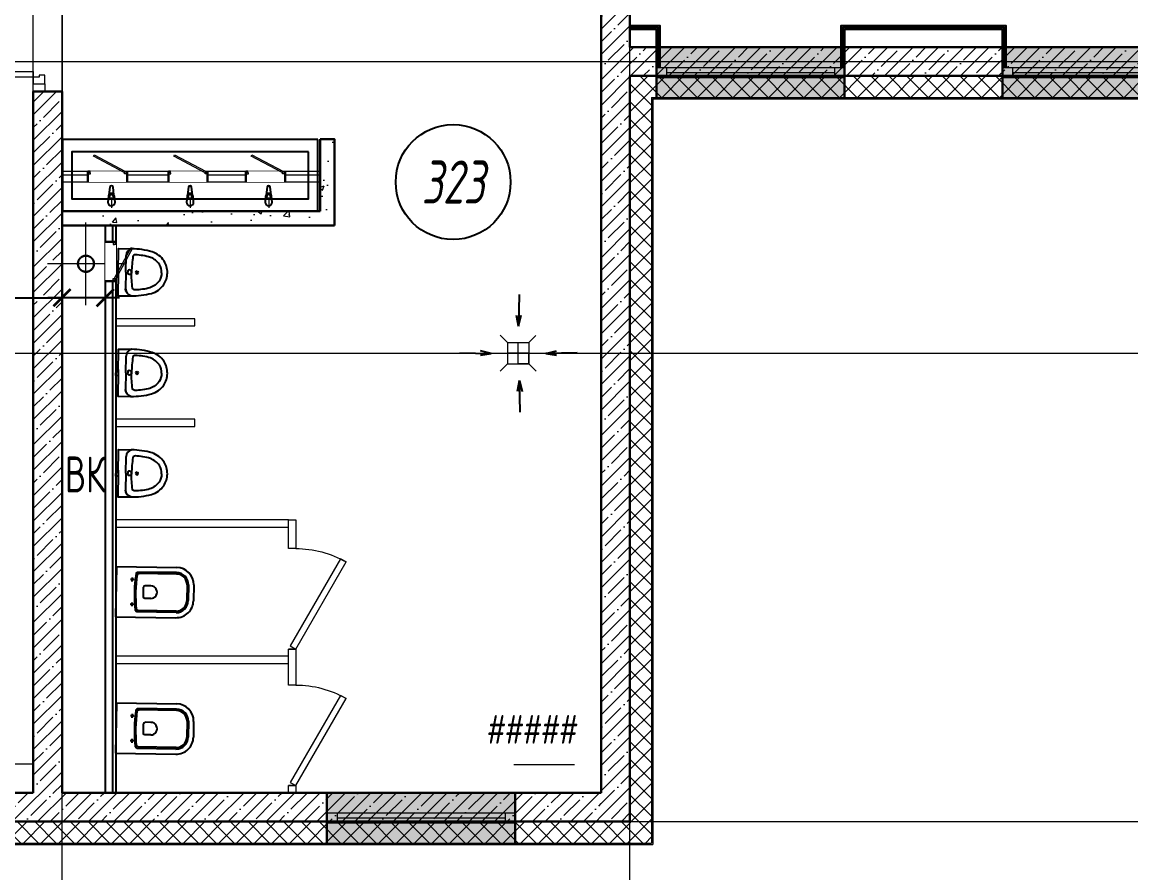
# Model space of a CAD drawing. Extents: x -96705 to 1864084, y -482104 to 235.
# Drawn here: x 806719 to 814440, y -149854 to -143932 of the extents above; entities that cross this region are included whole.
import ezdxf
from ezdxf import colors
from ezdxf.entities.mleader import LeaderData, LeaderLine
from ezdxf.enums import TextEntityAlignment as Align
from ezdxf.math import Vec2, Vec3

# ---------------------------------------------------------------- set-up
doc = ezdxf.new("R2010")
doc.units = 0
doc.header["$LTSCALE"] = 100
doc.header["$PDMODE"] = 1
doc.header["$PDSIZE"] = 200
for name, pattern in [('ACAD_ISO03W100', [30, 12, -18]), ('ADSK_Штриховая_ш2 п1', [3, 2, -1]), ('CENTER', [2, 1.25, -0.25, 0.25, -0.25])]:
    doc.linetypes.add(name, pattern=pattern)
doc.layers.get('Defpoints').update_dxf_attribs({"color": 42})
for name, color, linetype, lineweight in [('АР_Двери', 5, 'Continuous', 18), ('АР_Маркер экспликации', 239, 'Continuous', 13), ('АР_Навесной фасад', 5, 'Continuous', 5), ('АР_Номер помещения', 1, 'Continuous', 25), ('АР_Окна БЛОК', 250, 'Continuous', 13), ('АР_Оси', 193, 'Continuous', 9), ('АР_Отметки', 250, 'Continuous', 15), ('АР_Перегородки газоблок', 165, 'Continuous', 30), ('АР_Перегородки газоблок_Штрих', 165, 'Continuous', 5), ('АР_Перегородки сантехнические', 216, 'Continuous', 9), ('АР_Подоконники', 163, 'Continuous', 9), ('АР_Помещения_площадь', 19, 'Continuous', 9), ('АР_Сущ Несущая стена', 202, 'Continuous', 30), ('АР_тонкая линия', 250, 'Continuous', 0), ('АР_Утеплитель', 250, 'Continuous', 9), ('АР_Штриховка монолит', 250, 'Continuous', 9), ('Подвал', 250, 'Continuous', 30), ('Размер шахт', 95, 'Continuous', 9)]:
    doc.layers.add(name, color=color, linetype=linetype, lineweight=lineweight)
for name, color, linetype in [('АР_Отверстия', 251, 'Continuous'), ('ТХ_ВК_оборуд.ТХ', 250, 'Continuous'), ('ТХ_ВК_трапы', 5, 'Continuous'), ('ТХ_сантехника', 253, 'Continuous')]:
    doc.layers.add(name, color=color, linetype=linetype)
doc.styles.add('ICOCPEUR', font='isocpeur.ttf')
doc.styles.add('ISOCPEUR', font='isocpeui.ttf', dxfattribs={"height": 250})
doc.styles.get("Standard").update_dxf_attribs({"font": 'arial.ttf'})
doc.dimstyles.new('R_100', dxfattribs={"dimtxt": 270, "dimasz": 120, "dimexe": 100, "dimexo": 0, "dimgap": 60, "dimtad": 1, "dimdec": 0, "dimrnd": 5, "dimzin": 0, "dimdsep": 46, "dimtxsty": 'ISOCPEUR', "dimblk": 'ARCHTICK', "dimcen": 0, "dimdle": 100, "dimclrd": 256, "dimclre": 256, "dimclrt": 256, "dimadec": 0, "dimazin": 0, "dimtfac": 2, "dimtdec": 0, "dimtofl": 0, "dimtmove": 1, "dimatfit": 3, "dimfxl": 1, "dimtvp": 3, "dimtolj": 1, "dimtzin": 0, "dimarcsym": 0})
pattern_1 = [(45, (731759.35, -210952.4), (-88.38835, 88.38835), []), (45, (731847.74, -210952.4), (-88.38835, 88.38835), [156.25, -31.25, 0, -31.25])]

# ---------------------------------------------------------------- blocks, each defined once
blk = doc.blocks.new('*U72')
at = {"color": 8}
for p, q in [((0, 0), (0, -50)), ((700, 0), (700, -50))]:
    blk.add_line(p, q, dxfattribs=at)
blk.add_lwpolyline([(0, 0), (606.2, 350), (628.1, 312.1), (21.9, -37.9)], close=True, dxfattribs=at)
blk.add_arc((0, 0), 700, 0, 30, dxfattribs=at)
blk = doc.blocks.new('*U479')
at = {"color": 8}
blk.add_lwpolyline([(100, 80), (100, 1010), (140, 1010), (140, 80)], close=True, dxfattribs=at)
for points in [[(0, 0), (0, 80), (55, 80), (55, 0), (0, 0)], [(55, 80), (55, 0), (115, 0), (115, 40), (100, 40), (100, 80), (55, 80)], [(1075, 80), (1075, 0), (1015, 0), (1015, 40), (1030, 40), (1030, 80), (1075, 80)], [(1130, 0), (1130, 80), (1075, 80), (1075, 0), (1130, 0)]]:
    blk.add_lwpolyline(points, dxfattribs=at)
at = {"color": 8, "linetype": 'ACAD_ISO03W100', "ltscale": 3}
blk.add_arc((100, 80), 930, 0, 90, dxfattribs=at)
blk = doc.blocks.new('*U251')
at = {"layer": 'АР_Номер помещения', "color": 8}
blk.add_circle((-15290.2, 4554.5), 400, dxfattribs=at)
at = {"layer": 'АР_Помещения_площадь', "color": 8}
blk.add_line((-14445.4, 497.2), (-14867.7, 497.2), dxfattribs=at)
at = {"color": 8, "style": 'ISOCPEUR', "width": 0.7, "flags": 1}
blk.add_attdef('КАТЕГОРИЯ', (-499.2, -2092.2), '', height=250, dxfattribs=at)
at = {"layer": 'АР_Номер помещения', "color": 8, "style": 'ISOCPEUR', "width": 0.7}
blk.add_attdef('НОМЕР_ПОМЕЩЕНИЯ', text='', height=300, dxfattribs=at).set_placement((-15290.2, 4554.5), align=Align.MIDDLE_CENTER)
at = {"layer": 'АР_Помещения_площадь', "color": 8, "lineweight": 30, "width": 0.7, "flags": 104}
blk.add_attdef('ИМЯ_ПОМЕЩЕНИЯ', text='', height=100, dxfattribs=at).set_placement((157.6, 1217.1), align=Align.MIDDLE_CENTER)
at = {"layer": 'АР_Помещения_площадь', "color": 8, "style": 'ISOCPEUR', "width": 0.7}
blk.add_attdef('ПЛОЩАДЬ_ПОМЕЩЕНИЯ', text='', height=200, dxfattribs=at).set_placement((-14440.5, 743.7), align=Align.MIDDLE_RIGHT)
blk = doc.blocks.new('_ArchTick')
at = {"color": 8, "linetype": 'ByBlock', "const_width": 0.15}
blk.add_lwpolyline([(-0.5, -0.5), (0.5, 0.5)], dxfattribs=at)
blk = doc.blocks.new('*D691')
at = {"layer": 'Defpoints', "color": 0, "ltscale": 100, "transparency": 16777216}
for p in [(806996.8, -145722.1), (807297.5, -145722.1), (806996.8, -145850.4)]:
    blk.add_point(p, dxfattribs=at)
at = {"layer": 'Размер шахт', "color": 8, "lineweight": -2, "ltscale": 100, "transparency": 16777216}
for p, q in [((806996.8, -145722.1), (806996.8, -145950.4)), ((807297.5, -145722.1), (807297.5, -145950.4)), ((805999.1, -145850.4), (806996.8, -145850.4)), ((807397.5, -145850.4), (806896.8, -145850.4))]:
    blk.add_line(p, q, dxfattribs=at)
at = {"layer": 'Размер шахт', "color": 8, "lineweight": -2, "ltscale": 100, "transparency": 16777216, "xscale": 120, "yscale": 120, "zscale": 120, "rotation": 180}
blk.add_blockref('_ArchTick', (806996.8, -145850.4), dxfattribs=at)
at = {"layer": 'Размер шахт', "color": 8, "lineweight": -2, "ltscale": 100, "transparency": 16777216, "xscale": 120, "yscale": 120, "zscale": 120}
blk.add_blockref('_ArchTick', (807297.5, -145850.4), dxfattribs=at)
at = {"layer": 'Размер шахт', "color": 8, "ltscale": 100, "transparency": 16777216, "insert": (806324.6, -145665.4), "char_height": 250, "attachment_point": 5, "style": 'ISOCPEUR'}
blk.add_mtext('\\A1;300', dxfattribs=at)
blk = doc.blocks.new('Из_буфера31843')
at = {"color": 8}
for p, q in [((365.8, 166.1), (359.2, 113.1)), ((394.6, 113.1), (388, 166.1)), ((915.8, 166.1), (909.2, 113.1)), ((944.6, 113.1), (938, 166.1)), ((1465.7, 166.1), (1459.1, 113.1)), ((1494.5, 113.1), (1487.9, 166.1)), ((355.9, 103.6), (351.9, 61.7)), ((363.3, 86.6), (363.3, 101.5)), ((390.5, 86.6), (363.3, 86.6)), ((390.5, 101.5), (390.5, 86.6)), ((401.9, 61.7), (397.9, 103.6)), ((905.9, 103.6), (901.9, 61.7)), ((913.3, 86.6), (913.3, 101.5)), ((940.5, 86.6), (913.3, 86.6)), ((940.5, 101.5), (940.5, 86.6)), ((951.9, 61.7), (947.9, 103.6)), ((1455.8, 103.6), (1451.8, 61.7)), ((1463.2, 86.6), (1463.2, 101.5)), ((1490.4, 86.6), (1463.2, 86.6)), ((1490.4, 101.5), (1490.4, 86.6)), ((1501.8, 61.7), (1497.8, 103.6))]:
    blk.add_line(p, q, dxfattribs=at)
at = {"color": 8, "lineweight": 13, "ltscale": 500}
for p, q in [((376.9, 85), (376.9, 22.5)), ((926.9, 85), (926.9, 22.5)), ((1476.9, 85), (1476.9, 22.5))]:
    blk.add_line(p, q, dxfattribs=at)
at = {"color": 8}
for points in [[(1819.9, 500), (33.9, 500), (33.9, 0), (1819.9, 0)], [(1754.9, 415), (98.9, 415), (98.9, 85), (1754.9, 85)]]:
    blk.add_lwpolyline(points, close=True, dxfattribs=at)
for centre, major_axis, start_param, end_param in [((376.9, 164.7), (-7.91, 7.91), 4.051589, 6.943986), ((926.9, 164.7), (-7.91, 7.91), 4.051589, 6.943986), ((1476.8, 164.7), (-7.91, 7.91), 4.051589, 6.943986), ((376.9, 101.7), (-14.9, -14.9), -1.35736, -0.875625), ((376.9, 101.7), (-14.9, 14.9), 4.498953, 6.496621), ((376.9, 101.5), (-9.62, 9.62), 3.926991, 7.068583), ((376.9, 101.7), (-14.9, 14.9), 4.017217, 4.498953), ((926.9, 101.7), (-14.9, -14.9), -1.35736, -0.875625), ((926.9, 101.7), (-14.9, 14.9), 4.498953, 6.496621), ((926.9, 101.5), (-9.62, 9.62), 3.926991, 7.068583), ((926.9, 101.7), (-14.9, 14.9), 4.017217, 4.498953), ((1476.8, 101.7), (-14.9, -14.9), -1.35736, -0.875625), ((1476.8, 101.7), (-14.9, 14.9), 4.498953, 6.496621), ((1476.8, 101.5), (-9.62, 9.62), 3.926991, 7.068583), ((1476.8, 101.7), (-14.9, 14.9), 4.017217, 4.498953), ((376.9, 61.7), (-17.7, -17.7), -0.785398, 2.356194), ((926.9, 61.7), (-17.7, -17.7), -0.785398, 2.356194), ((1476.8, 61.7), (-17.7, -17.7), -0.785398, 2.356194)]:
    blk.add_ellipse(centre, major_axis=major_axis, ratio=1, start_param=start_param, end_param=end_param, dxfattribs=at)
blk = doc.blocks.new('Писуар')
at = {"color": 8}
for points in [[(0, 52.9), (116.5, 52.9, 0.328868), (164.1, 90, 0.066999), (144.5, 233.5, 0.172209), (82.4, 318.1, 0.143285), (0, 342, 0.143285), (-82.4, 318.1, 0.172209), (-144.5, 233.5, 0.066999), (-164.1, 90)], [(-58.2, 285.9, 0.137396), (-105.9, 222.3)], [(58.2, 285.9, -0.137396), (105.9, 222.3)], [(-164.1, 90, 0.328868), (-116.5, 52.9, 8)], [(0, 92.6, 0.419996), (-15.9, 76.8, 0.151492), (-10.6, 66.2), (0, 66.2)], [(0, 92.6, -0.419996), (15.9, 76.8, -0.151492), (10.6, 66.2), (0, 66.2)]]:
    blk.add_lwpolyline(points, format="xyb", dxfattribs=at)
for points in [[(0, 0), (-164.1, 0), (-164.1, 90)], [(0, 0), (164.1, 0), (164.1, 90)], [(0, 52.9), (-116.5, 52.9)]]:
    blk.add_lwpolyline(points, dxfattribs=at)
blk.add_lwpolyline([(-21.2, 0), (21.2, 0), (21.2, -15.9), (-21.2, -15.9)], close=True, dxfattribs=at)
for centre, radius, start, end in [((0, 187.1), 114.7, 90, 120.51024), ((282.3, 110.1), 404.1, 163.87115, 178.96926), ((2.6, 912.1), 819.4, 262.01576, 269.81492)]:
    blk.add_arc(centre, radius, start, end, dxfattribs=at)
at = {"color": 8, "extrusion": (0, 0, -1)}
for centre, radius, start, end in [((0, 187.1), 114.7, 90, 120.51024), ((282.3, 110.1), 404.1, 163.87115, 178.96926), ((2.6, 912.1), 819.4, 262.01576, 269.81492)]:
    blk.add_arc(centre, radius, start, end, dxfattribs=at)
at = {"color": 8}
for points, start_tangent, end_tangent in [([(-121.7, 117.4), (-111.2, 100.6)], (0.014037, -0.999901), (0.974129, -0.225992)), ([(121.7, 117.4), (111.2, 100.6)], (-0.014037, -0.999901), (-0.974129, -0.225992))]:
    blk.add_spline(points, degree=3, dxfattribs=dict(at, start_tangent=start_tangent, end_tangent=end_tangent))
for points in [[(-10.6, 132.4), (-10.6, 137.6), (-5.3, 137.6), (0, 137.6)], [(0, 121.8), (-5.3, 121.8), (-10.6, 127.1), (-10.6, 132.4)], [(10.6, 132.4), (10.6, 137.6), (5.3, 137.6), (0, 137.6)], [(0, 121.8), (5.3, 121.8), (10.6, 127.1), (10.6, 132.4)], [(164.1, 90), (158.8, 68.8), (137.6, 52.9), (116.5, 52.9)]]:
    blk.add_open_spline(points, degree=3, dxfattribs=at)
blk = doc.blocks.new('унитаз поликлиники')
at = {"color": 8}
for p, q in [((0, 175), (0, -175)), ((0, 175), (420, 175)), ((125.6, 86.7), (99.5, 86.7)), ((112.4, 73.1), (112.4, 100.2)), ((420, 138.7), (149.6, 138.7)), ((420, 129), (156.8, 128.7)), ((191.9, -33.7), (191.9, 33.7)), ((242.4, 43.7), (201.9, 43.7)), ((494, 57.1), (494, -57.1)), ((504, 55), (504, -55)), ((540, 55), (540, -55)), ((112.3, -73), (112.3, -100.1)), ((242.4, -43.7), (201.9, -43.7)), ((125.5, -86.5), (99.4, -86.5)), ((420, -139), (147.9, -138.7)), ((420, -129), (155.2, -128.7)), ((0, -175), (420, -175))]:
    blk.add_line(p, q, dxfattribs=at)
for centre, radius, start, end in [((420, 55), 120, 0, 90), ((420.5, 55.2), 83.5, 359.86187, 90.33349), ((420, 55), 74, 0, 90), ((242.4, 0), 43.7, 270, 90), ((420, -55), 120, 270, 0), ((420, -55), 84, 270, 0), ((420, -55), 74, 270, 358.40182)]:
    blk.add_arc(centre, radius, start, end, dxfattribs=at)
at = {"color": 8, "extrusion": (0, 0, -1)}
for centre, major_axis, ratio, start_param, end_param in [((112.4, 86.8), (3.55, 3.55), 1, 5.504025, 11.78721), ((1158.1, 0), (-731, -726.4), 0.993775, 0.659849, 0.910919), ((984.1, 0), (-23.4, -941.4), 0.89728, 1.422258, 1.677847), ((149.5, 127.3), (-5.6, -10.5), 0.821373, 1.269211, 2.570669), ((154.4, 119.8), (-5.61, -7.72), 0.798093, 1.232924, 2.686723), ((201.9, -33.5), (4.12, -9.49), 0.964797, 0.42926, 1.943413), ((147.9, -127.5), (5.4, -10.4), 0.836443, 0.56114, 1.877577), ((155.2, -117.5), (5.3, -10.4), 0.842984, 0.549902, 1.8819)]:
    blk.add_ellipse(centre, major_axis=major_axis, ratio=ratio, start_param=start_param, end_param=end_param, dxfattribs=at)
at = {"color": 8}
for centre, major_axis, ratio, start_param, end_param in [((201.9, 33.5), (4.12, 9.49), 0.964797, 0.42926, 1.943413), ((112.3, -86.6), (3.54, -3.55), 1, 5.504025, 11.78721)]:
    blk.add_ellipse(centre, major_axis=major_axis, ratio=ratio, start_param=start_param, end_param=end_param, dxfattribs=at)
blk = doc.blocks.new('_DotSmall')
at = {"color": 0, "linetype": 'ByBlock', "const_width": 0.5}
blk.add_lwpolyline([(-0.0625, 0, 1), (0.0625, 0, 1)], format="xyb", close=True, dxfattribs=at)
blk = doc.blocks.new('Трап ТХ')
at = {"layer": 'ТХ_ВК_трапы', "color": 8, "lineweight": 0}
for p, q in [((305243.2, -196674.3), (305292.9, -196724.5)), ((305491.2, -196675.5), (305442.2, -196724.5)), ((305292.9, -196724.5), (305292.9, -196874.5)), ((305292.9, -196724.5), (305442.2, -196724.5)), ((305442.2, -196799.5), (305292.9, -196799.5)), ((305367.6, -196874.5), (305367.6, -196724.5)), ((305442.2, -196724.5), (305442.2, -196874.5)), ((305442.2, -196874.5), (305442.2, -196799.5)), ((305243.2, -196924.3), (305292.9, -196874.5)), ((305292.9, -196874.5), (305442.2, -196874.5)), ((305442.2, -196874.5), (305367.6, -196874.5)), ((305493.2, -196925.5), (305442.2, -196874.5))]:
    blk.add_line(p, q, dxfattribs=at)
blk = doc.blocks.new('A$C985b353d')
at = {"layer": 'ТХ_ВК_трапы', "color": 8, "ltscale": 100}
for p, q in [((6.4, 408.7), (2.2, 189.2)), ((2.2, 189.2), (-11.2, 263.5)), ((-11.2, 263.5), (2.2, 189.2)), ((2.2, 189.2), (19.8, 264.3)), ((-407.4, 3.3), (-187.9, -0.9)), ((-187.9, -0.9), (-263, 16.7)), ((192.3, -0.9), (267.4, 16.7)), ((411.8, 3.3), (192.3, -0.9)), ((-187.9, -0.9), (-262.2, -14.3)), ((-262.2, -14.3), (-187.9, -0.9)), ((192.3, -0.9), (266.6, -14.3)), ((266.6, -14.3), (192.3, -0.9)), ((9.7, -190.8), (-3.8, -265.2)), ((-3.8, -265.2), (9.7, -190.8)), ((13.8, -410.3), (9.7, -190.8)), ((9.7, -190.8), (27.3, -265.9))]:
    blk.add_line(p, q, dxfattribs=at)
blk = doc.blocks.new('A$C0e870455')
at = {"layer": 'АР_Оси', "color": 8, "linetype": 'CENTER', "ltscale": 1000}
for p, q in [((0, -288.1), (0, 288.1)), ((268.5, 0), (-268.5, 0))]:
    blk.add_line(p, q, dxfattribs=at)
at = {"layer": 'АР_Оси', "color": 8, "linetype": 'CENTER', "lineweight": 30, "ltscale": 1000}
blk.add_circle((0, 0), 56, dxfattribs=at)
blk = doc.blocks.new('*U409')
h = blk.add_hatch(color=8)
h.dxf.hatch_style = 1
h.paths.add_polyline_path([(-1310, -140), (0, -140), (0, 220), (-1310, 220)])
at = {"color": 8, "lineweight": 30}
for p, q in [((-1310, -140), (-1310, 220)), ((0, -140), (0, 220))]:
    blk.add_line(p, q, dxfattribs=at)
at = {"color": 8}
for p, q in [((0, 220), (-1310, 220)), ((-1310, 70), (0, 70)), ((-1310, 0), (0, 0)), ((-1240, 0), (-1240, 70)), ((-1240, 35), (-70, 35)), ((-70, 0), (-70, 70)), ((-1310, -140), (0, -140)), ((-1310, -140), (-1310, -140)), ((-1310, -140), (-1310, -140)), ((0, -140), (0, -140)), ((0, -140), (0, -140))]:
    blk.add_line(p, q, dxfattribs=at)
blk = doc.blocks.new('*U585')
at = {"color": 8}
blk.add_wipeout([(-565, 60), (445, 60), (445, -218), (-565, -218)], dxfattribs=at)
for p, q in [((-530, 60), (-565, 60)), ((-550, 60), (-550, -10)), ((-550, -10), (-550, 60)), ((-510, 60), (-530, 60)), ((-510, 20), (-510, 60)), ((-500, 20), (-510, 20)), ((-500, -10), (-500, 20)), ((380, -10), (380, 20)), ((380, 20), (390, 20)), ((390, 20), (390, 60)), ((390, 60), (410, 60)), ((410, 60), (445, 60)), ((430, 60), (430, -10)), ((430, -10), (430, 60)), ((-565, -10), (-530, -10)), ((-530, -10), (-500, -10)), ((410, -10), (380, -10)), ((445, -10), (410, -10))]:
    blk.add_line(p, q, dxfattribs=at)
at = {"color": 8, "lineweight": 30}
for p, q in [((-565, 60), (-565, -218)), ((445, 60), (445, -218))]:
    blk.add_line(p, q, dxfattribs=at)
at = {"color": 8}
blk.add_lwpolyline([(389, 60), (370, 25), (-424, 448), (-406, 483)], close=True, dxfattribs=at)

msp = doc.modelspace()

# ---------------------------------------------------------------- hatches: boundary and pattern name
at = {"layer": 'АР_Перегородки газоблок_Штрих', "ltscale": 100}
h = msp.add_hatch(dxfattribs=at)
h.set_pattern_fill('AR-CONC', color=8, scale=2)
h.set_pattern_definition([(50, (326853.56, -315696.02), (364.36934, -31.87817), [38.1, -419.1]), (355, (326853.56, -315696), (-70.48684, 382.1137), [30.48, -335.28117]), (100.451445, (326883.92, -315698.67), (293.8825, 350.2355), [32.38002, -356.1805]), (46.1842, (326853.56, -315594.4), (542.1581, -84.08466), [57.15, -628.65]), (96.63556, (326898.74, -315601.4), (474.80827, 494.85225), [48.57005, -534.2712]), (351.18415, (326853.56, -315594.4), (474.80827, 494.85225), [45.71993, -502.91946]), (21, (326904.36, -315619.82), (303.22878, -204.5304), [38.1, -419.1]), (326, (326904.36, -315619.8), (123.60406, 368.37593), [30.48, -335.28]), (71.451445, (326929.63, -315636.86), (426.83284, 163.84554), [32.38002, -356.17988]), (37.5, (326853.56, -315696.02), (6.177207, 169.110078), [0, -331.216, 0, -340.36, 0, -336.55]), (7.5, (326853.56, -315696.02), (133.639325, 200.36115), [0, -194.056, 0, -323.596, 0, -128.27]), (327.5, (326740.27, -315696.02), (271.18119, -11.457488), [0, -127, 0, -396.24, 0, -525.78]), (317.5, (326689.47, -315696.02), (296.25836, 50.85298), [0, -165.1, 0, -263.144, 0, -373.38])])
h.paths.add_polyline_path([(808894.6, -144746.7), (808794.6, -144746.7), (808794.6, -145246.7), (807056.3, -145246.7), (807056.3, -145346.7), (807297.5, -145346.7), (807297.5, -145346.7), (807397.5, -145346.7), (807397.5, -145346.7), (808894.6, -145346.7)])
at = {"layer": 'АР_Утеплитель', "ltscale": 100}
h = msp.add_hatch(dxfattribs=at)
h.set_pattern_fill('ANSI37', color=8, scale=700)
h.set_pattern_definition([(45, (-155264.82, -106593.18), (-61.871843, 61.871843), []), (135, (-155264.82, -106593.18), (-61.871843, -61.871843), [])])
h.paths.add_polyline_path([(789731.8, -146136.7), (796081.8, -146136.7), (796081.8, -128906.7), (789081.6, -128906.7), (789081.6, -127186.7), (788931.6, -127186.7), (788931.6, -129056.7), (795931.8, -129056.7), (795931.8, -145986.7), (789581.8, -145986.7), (789581.8, -155996.7), (802981.8, -155996.7), (802981.8, -149646.7), (811101.8, -149646.7), (811101.8, -144456.7), (819369.2, -144456.7), (819369.2, -144706.7), (819519.2, -144706.7), (819519.2, -144306.7), (810951.8, -144306.7), (810951.8, -149496.7), (802831.8, -149496.7), (802831.8, -155846.7), (789731.8, -155846.7)])
at = {"layer": 'АР_Штриховка монолит', "ltscale": 100}
h = msp.add_hatch(dxfattribs=at)
h.set_pattern_fill('ANSI35', color=8, scale=500)
h.set_pattern_definition(pattern_1)
h.paths.add_polyline_path([(810951.8, -144306.7), (810951.8, -144106.7), (810951.8, -139956.7), (811451.8, -139956.7), (811451.8, -139756.7), (810951.8, -139756.7), (810951.8, -138969.2), (810751.8, -138969.2), (810751.8, -149296.7), (810751.8, -149496.7), (810951.8, -149496.7)])
h = msp.add_hatch(dxfattribs=at)
h.set_pattern_fill('ANSI35', color=8, scale=500)
h.set_pattern_definition(pattern_1)
h.paths.add_polyline_path([(822164.8, -144106.7), (810951.8, -144106.7), (810951.8, -144306.7), (819519.2, -144306.7), (819519.2, -144706.7), (819921.4, -144706.7), (819921.4, -144306.7), (822164.8, -144306.7)])
h = msp.add_hatch(dxfattribs=at)
h.set_pattern_fill('ANSI35', color=8, scale=500)
h.set_pattern_definition(pattern_1)
h.paths.add_polyline_path([(810751.8, -149296.7), (806996.8, -149296.7), (806996.8, -144415.6), (806796.8, -144415.6), (806796.8, -149296.7), (802856.8, -149296.7), (802856.8, -149496.7), (810751.8, -149496.7)])

# ---------------------------------------------------------------- linework, layer by layer
at = {"color": 8}
for points in [[(811161.1, -144246.7), (811161.1, -143957.5), (810951.8, -143957.5)], [(811148.6, -144246.7), (811148.6, -143970), (810951.8, -143970)], [(811136.1, -144227.1), (811136.1, -143982.5), (810951.8, -143982.5)], [(813571, -144246.7), (813571, -143957.5), (812421, -143957.5), (812421, -144246.7)], [(813558.5, -144246.7), (813558.5, -143970), (812433.5, -143970), (812433.5, -144246.7)], [(813546, -144227.1), (813546, -143982.5), (812446, -143982.5), (812446, -144189.5)]]:
    msp.add_lwpolyline(points, dxfattribs=at)
at = {"layer": 'АР_Навесной фасад', "color": 8, "ltscale": 100}
for p, q in [((811101.8, -144456.7), (811101.8, -149646.7)), ((811101.8, -144456.7), (819369.2, -144456.7)), ((811111.8, -144466.7), (811111.8, -149656.7)), ((811111.8, -144466.7), (819359.2, -144466.7)), ((802981.8, -149646.7), (811101.8, -149646.7)), ((802991.8, -149656.7), (811111.8, -149656.7))]:
    msp.add_line(p, q, dxfattribs=at)
at = {"layer": 'АР_Оси', "color": 8, "linetype": 'CENTER', "ltscale": 1000}
for p, q in [((806996.8, -157558), (806996.8, -123250.5)), ((810951.8, -157558), (810951.8, -138954.2)), ((777268.1, -144206.7), (860865.2, -144206.7)), ((777268.1, -146236.7), (860865.2, -146236.7)), ((777268.1, -149496.7), (860865.2, -149496.7))]:
    msp.add_line(p, q, dxfattribs=at)
at = {"layer": 'АР_Перегородки газоблок', "color": 8, "ltscale": 100}
for points in [[(808894.6, -145346.7), (808894.6, -144746.7), (808794.6, -144746.7)], [(808794.6, -145246.7), (808794.6, -144746.7)], [(806996.8, -145246.7), (808794.6, -145246.7)], [(807297.5, -145346.7), (806996.8, -145346.7)], [(808894.6, -145346.7), (807297.5, -145346.7)]]:
    msp.add_lwpolyline(points, dxfattribs=at)
at = {"layer": 'АР_Перегородки газоблок', "color": 8, "lineweight": 25, "ltscale": 100}
for points in [[(807297.5, -145346.7), (807297.5, -149296.7)], [(807347.5, -145346.7), (807347.5, -149296.7)], [(807372.5, -145346.7), (807372.5, -149296.7)]]:
    msp.add_lwpolyline(points, dxfattribs=at)
at = {"layer": 'АР_Перегородки сантехнические', "color": 8, "lineweight": 0}
for points in [[(807372.3, -145996.6), (807372.3, -146046.6), (807922.6, -146046.7), (807922.6, -145996.7)], [(807372.4, -146696.7), (807372.4, -146746.7), (807922.7, -146746.8), (807922.7, -146696.8)], [(807372.5, -147396.7), (807372.5, -147446.7), (808574.5, -147446.7), (808574.5, -147396.7)], [(808624.5, -147596.4), (808574.5, -147596.4), (808574.5, -147396.7), (808624.5, -147396.7)], [(808624.4, -148546.7), (808574.4, -148546.7), (808574.5, -148296.4), (808624.5, -148296.4)], [(807372.6, -148346.7), (807372.6, -148396.7), (808574.5, -148396.7), (808574.5, -148346.7)], [(808624.5, -149296.7), (808574.5, -149296.7), (808574.4, -149246.7), (808624.4, -149246.7)]]:
    msp.add_lwpolyline(points, close=True, dxfattribs=at)
at = {"layer": 'АР_Подоконники', "color": 8, "ltscale": 100}
msp.add_line((806796.8, -149096.7), (802856.8, -149096.7), dxfattribs=at)
at = {"layer": 'АР_Сущ Несущая стена', "color": 8, "ltscale": 100}
for p, q in [((810751.8, -138954.2), (810751.8, -149296.7)), ((810951.8, -139956.7), (810951.8, -144106.7)), ((810951.8, -144106.7), (822164.8, -144106.7)), ((810951.8, -144306.7), (810951.8, -149496.7)), ((810951.8, -144306.7), (819519.2, -144306.7)), ((806796.8, -144415.6), (806796.8, -149296.7)), ((806796.8, -144415.6), (806996.8, -144415.6)), ((806996.8, -144415.6), (806996.8, -149296.7)), ((802856.8, -149296.7), (806796.8, -149296.7)), ((806996.8, -149296.7), (810751.8, -149296.7)), ((802831.8, -149496.7), (810951.8, -149496.7))]:
    msp.add_line(p, q, dxfattribs=at)
at = {"layer": 'АР_тонкая линия', "color": 8, "linetype": 'ADSK_Штриховая_ш2 п1', "ltscale": 50}
for p, q in [((806796.8, -144415.6), (806796.8, -143285.6)), ((806996.8, -143285.6), (806996.8, -144415.6))]:
    msp.add_line(p, q, dxfattribs=at)
for points in [[(806992.4, -144969.6), (808794.6, -144969.6)], [(806992.4, -144994.6), (808794.6, -144994.6)], [(806992.4, -145044.6), (808794.6, -145044.6)]]:
    msp.add_lwpolyline(points, dxfattribs=at)

# ---------------------------------------------------------------- block references
at = {"layer": 'АР_Двери', "color": 8, "rotation": 90.00000000000001}
msp.add_blockref('*U479', (806876.8, -144415.6), dxfattribs=at)
at = {"layer": 'АР_Двери', "color": 8, "lineweight": 30, "xscale": -1, "rotation": 270}
for p in [(808624.5, -148296.4), (808624.4, -149246.7)]:
    msp.add_blockref('*U72', p, dxfattribs=at)
at = {"layer": 'АР_Маркер экспликации', "color": 8}
ref = msp.add_blockref('*U251', (825010.7, -149599.6), dxfattribs=at)
ref.add_attrib('НОМЕР_ПОМЕЩЕНИЯ', '323', dxfattribs={"layer": 'АР_Номер помещения', "color": 8, "height": 300, "style": 'ISOCPEUR', "width": 0.7}).set_placement((809720.6, -145045), align=Align.MIDDLE_CENTER)
ref.add_attrib('ПЛОЩАДЬ_ПОМЕЩЕНИЯ', '#####', dxfattribs={"layer": 'АР_Помещения_площадь', "color": 8, "height": 200, "style": 'ISOCPEUR', "width": 0.7}).set_placement((810570.2, -148855.9), align=Align.MIDDLE_RIGHT)
at = {"layer": 'АР_Окна БЛОК', "color": 8, "xscale": -1, "rotation": 180}
for p in [(812446.8, -144246.7), (814856.8, -144246.7), (810151.8, -149436.7)]:
    msp.add_blockref('*U409', p, dxfattribs=at)
at = {"layer": 'АР_тонкая линия', "color": 8, "ltscale": 500}
msp.add_blockref('A$C985b353d', (810173.3, -146236.7), dxfattribs=at)
at = {"layer": 'Подвал', "color": 8, "lineweight": 13, "ltscale": 500}
msp.add_blockref('A$C0e870455', (807163.4, -145613.9), dxfattribs=at)
at = {"layer": 'ТХ_ВК_оборуд.ТХ', "color": 8}
msp.add_blockref('Трап ТХ', (504805.8, 50562.8), dxfattribs=at)
at = {"layer": 'ТХ_сантехника', "color": 8, "xscale": 0.9954344748001746, "yscale": 0.9954344748001746, "zscale": 0.9954344748001746}
msp.add_blockref('Из_буфера31843', (806965.6, -145246.7), dxfattribs=at)
at = {"layer": 'ТХ_сантехника', "color": 8, "ltscale": 100, "rotation": 269.1248415622985}
for p in [(807388.4, -145672.1), (807388.3, -146372), (807388.2, -147072)]:
    msp.add_blockref('Писуар', p, dxfattribs=at)
at = {"layer": 'ТХ_сантехника', "color": 8, "rotation": 359.1248415622985}
for p in [(807372.7, -147896.7), (807372.5, -148846.7)]:
    msp.add_blockref('унитаз поликлиники', p, dxfattribs=at)

# ---------------------------------------------------------------- texts
at = {"layer": 'АР_Отверстия', "color": 8, "ltscale": 100, "insert": (807156.9, -147080.9), "char_height": 250, "attachment_point": 5, "line_spacing_factor": 0.7, "style": 'ICOCPEUR'}
msp.add_mtext('\\A1;{\\W0.7;ВК}', dxfattribs=at)

# ---------------------------------------------------------------- dimensions: what is measured, and where the dimension line sits
at = {"layer": 'Размер шахт', "color": 8, "ltscale": 100}
dim = msp.add_linear_dim(base=(806996.8, -145850.4), p1=(807297.5, -145722.1), p2=(806996.8, -145722.1), dimstyle='R_100', override={"dimpost": '\\X', "dimclrd": 8, "dimclre": 8, "dimclrt": 8, "dimfxl": 300, "dimarcsym": 1}, dxfattribs=at)
dim.commit()
dim.dimension.update_dxf_attribs({"geometry": '*D691', "text_midpoint": (806324.6, -145968.3), "dimtype": 160})

# ---------------------------------------------------------------- leaders
at = {"layer": 'АР_Отметки', "color": 8}
ml = msp.add_multileader_mtext('Standard', dxfattribs=at)
ml.set_content('+12,650', color=8, style='ISOCPEUR')
ml.set_leader_properties(color=8, linetype='Continuous', lineweight=-1)
ml.set_arrow_properties(name='DOTSMALL')
ml.build(insert=Vec2(0, 0))
ml.multileader.update_dxf_attribs({"has_text_frame": 1, "text_left_attachment_type": 4, "text_right_attachment_type": 4, "dogleg_length": 100, "arrow_head_size": 180})
ctx = ml.context
ctx.base_point, ctx.char_height, ctx.arrow_head_size, ctx.landing_gap_size, ctx.plane_origin = Vec3(935468.6, -155312.2), 250, 180, 50, Vec3(960704.5, -166935.3)
ctx.left_attachment, ctx.right_attachment = 4, 4
notes = []
notes.append((ctx, [(0, (0, 0, 0), (0, 0), (1, 0), 1, [])]))
ctx.mtext.insert, ctx.mtext.width, ctx.mtext.line_spacing_style, ctx.mtext.flow_direction = Vec3(935518.6, -154978.8), 852.697, 2, 5
ml = msp.add_multileader_mtext('Standard', dxfattribs=at)
ml.set_content('+12,200', color=8, style='ISOCPEUR')
ml.set_leader_properties(color=8, linetype='Continuous', lineweight=-1)
ml.set_arrow_properties(name='DOTSMALL')
ml.build(insert=Vec2(0, 0))
ml.multileader.update_dxf_attribs({"has_text_frame": 1, "text_left_attachment_type": 4, "text_right_attachment_type": 4, "dogleg_length": 100, "arrow_head_size": 180})
ctx = ml.context
ctx.base_point, ctx.char_height, ctx.arrow_head_size, ctx.landing_gap_size, ctx.plane_origin = Vec3(935468.6, -154727.8), 250, 180, 50, Vec3(960704.5, -166351)
ctx.left_attachment, ctx.right_attachment = 4, 4
notes.append((ctx, [(0, (0, 0, 0), (0, 0), (1, 0), 1, [])]))
ctx.mtext.insert, ctx.mtext.width, ctx.mtext.line_spacing_style, ctx.mtext.flow_direction = Vec3(935518.6, -154394.5), 852.697, 2, 5
ml = msp.add_multileader_mtext('Standard', dxfattribs=at)
ml.set_content('+11,900', color=8, style='ISOCPEUR')
ml.set_leader_properties(color=8, linetype='Continuous', lineweight=-1)
ml.set_arrow_properties(name='DOTSMALL')
ml.build(insert=Vec2(0, 0))
ml.multileader.update_dxf_attribs({"has_text_frame": 1, "text_left_attachment_type": 4, "text_right_attachment_type": 4, "dogleg_length": 100, "arrow_head_size": 180})
ctx = ml.context
ctx.base_point, ctx.char_height, ctx.arrow_head_size, ctx.landing_gap_size, ctx.plane_origin = Vec3(986391, -153939.8), 250, 180, 50, Vec3(1011626.9, -166087.3)
ctx.left_attachment, ctx.right_attachment = 4, 4
notes.append((ctx, [(0, (0, 0, 0), (0, 0), (1, 0), 1, [])]))
ctx.mtext.insert, ctx.mtext.rotation, ctx.mtext.width, ctx.mtext.line_spacing_style, ctx.mtext.flow_direction = Vec3(986441, -153606.5), 6.283185, 852.697, 2, 5
ml = msp.add_multileader_mtext('Standard', dxfattribs=at)
ml.set_content('+8,000', color=8, style='ISOCPEUR')
ml.set_leader_properties(color=8, linetype='Continuous', lineweight=-1)
ml.set_arrow_properties(name='DOTSMALL')
ml.build(insert=Vec2(0, 0))
ml.multileader.update_dxf_attribs({"has_text_frame": 1, "text_left_attachment_type": 4, "text_right_attachment_type": 4, "dogleg_length": 100, "arrow_head_size": 180})
ctx = ml.context
ctx.base_point, ctx.char_height, ctx.arrow_head_size, ctx.landing_gap_size, ctx.plane_origin = Vec3(849204.1, -152352.3), 250, 180, 50, Vec3(874090, -164676.9)
ctx.left_attachment, ctx.right_attachment = 4, 4
notes.append((ctx, [(0, (0, 0, 0), (0, 0), (1, 0), 1, [])]))
ctx.mtext.insert, ctx.mtext.rotation, ctx.mtext.width, ctx.mtext.line_spacing_style, ctx.mtext.flow_direction = Vec3(849254.1, -152019), 6.283185, 852.697, 2, 5
for ctx, leaders in notes:
    for number, flags, end, landing, length, lines in leaders:
        leader = LeaderData()
        leader.index, (leader.has_last_leader_line, leader.has_dogleg_vector, leader.attachment_direction) = number, flags
        leader.last_leader_point, leader.dogleg_vector, leader.dogleg_length = Vec3(end), Vec3(landing), length
        for number, points, colour, breaks in lines:
            line = LeaderLine()
            line.index, line.vertices, line.color, line.breaks = number, Vec3.list(points), colors.encode_raw_color(colour), breaks
            leader.lines.append(line)
        ctx.leaders.append(leader)

# ---------------------------------------------------------------- next in the draw order: block references
at = {"layer": 'АР_Двери', "color": 8, "xscale": 0.2701273999331003, "yscale": 0.2701273999331003, "zscale": 0.2701273999331003}
for p, rotation in [((807329.7, -144985.7), 0.002280706094175931), ((807890, -144985.7), 0.002280706094175931), ((808429.3, -144985.7), 0.002280706094175931), ((807356.3, -145614.6), 270.0022807060942)]:
    msp.add_blockref('*U585', p, dxfattribs=dict(at, rotation=rotation))

doc.saveas('drawing.dxf')
